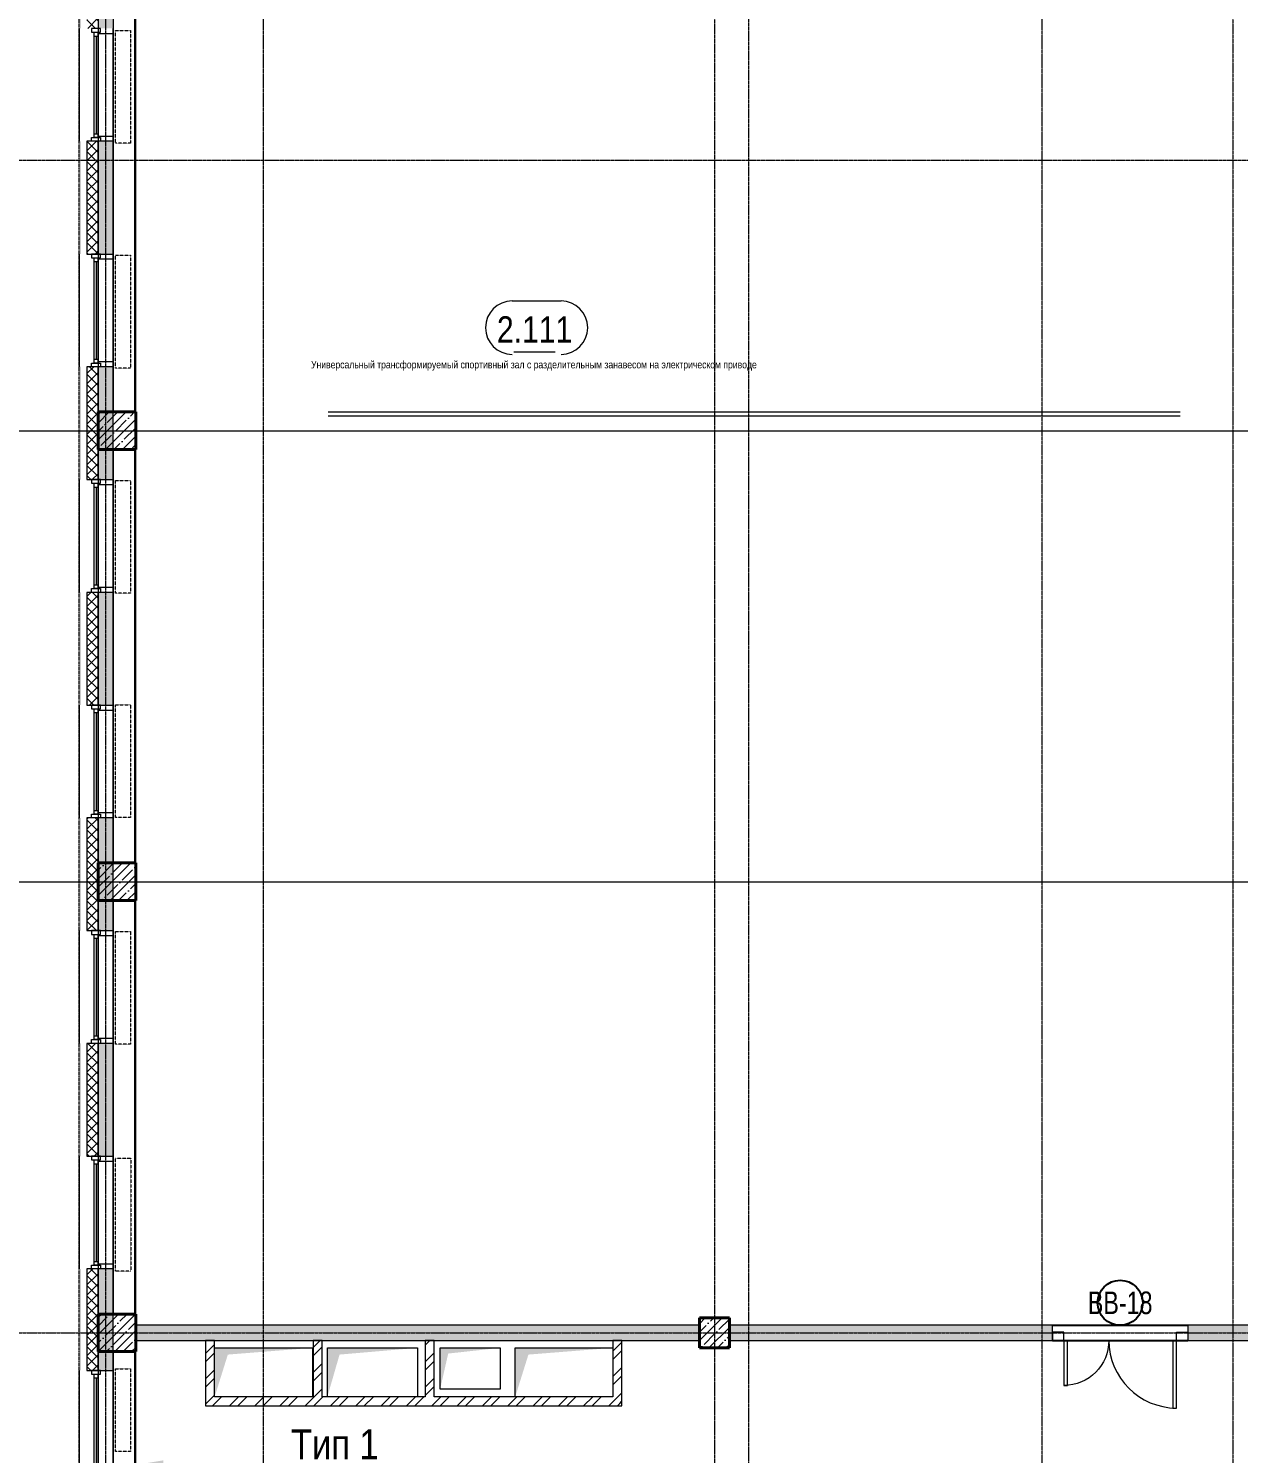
# Model space of a CAD drawing. Header units: millimetres. Extents: x -65509 to 912790, y 446 to 713294.
# Drawn here: x 178668 to 194770, y 229770 to 248725 of the extents above; entities that cross this region are included whole.
import ezdxf
from ezdxf import colors
from ezdxf.entities.mleader import LeaderData, LeaderLine
from ezdxf.enums import TextEntityAlignment as Align
from ezdxf.math import Vec2, Vec3

# ---------------------------------------------------------------- set-up
doc = ezdxf.new("R2010")
doc.units = ezdxf.units.MM
for name, pattern in [('CENTER2', [28.575, 19.05, -3.175, 3.175, -3.175]), ('DASHED', [19.05, 12.7, -6.35]), ('HIDDEN', [9.525, 6.35, -3.175]), ('HIDDEN2', [4.7625, 3.175, -1.5875])]:
    doc.linetypes.add(name, pattern=pattern)
doc.layers.get('Defpoints').update_dxf_attribs({"color": 250})
for name, color, linetype, lineweight in [('A-Wall_Материал_Газоблок_Контур', 250, 'Continuous', 0), ('АР_Area', 250, 'Continuous', 5), ('АР_Витраж марка', 250, 'Continuous', 9), ('АР_Двери_витраж', 250, 'Continuous', 9), ('АР_Колонны', 250, 'Continuous', 30), ('АР_Окна', 250, 'Continuous', 5), ('АР_Стены ЖБ', 250, 'Continuous', 35), ('АР_Стены кирпич', 250, 'Continuous', 20), ('АР_Стены ПЕНОблок', 250, 'Continuous', 20), ('АР_Утеплитель', 250, 'Continuous', 0), ('АР_Штриховка', 250, 'Continuous', 0), ('Зашивка радиаторов тип 5 (спорт желтый)', 250, 'Continuous', 25), ('КМ_Фахверки', 250, 'Continuous', 25), ('ОВ_Шахты', 250, 'Continuous', 5), ('Размеры зашивки ГКЛ', 250, 'Continuous', 0), ('РД_Оси_100', 250, 'Continuous', 0), ('РД_проем_инж перемыч_фахверк', 250, 'Continuous', 18), ('ТХ_Оборудование', 250, 'Continuous', 9)]:
    doc.layers.add(name, color=color, linetype=linetype, lineweight=lineweight)
doc.layers.add('АР_Делит', color=250, linetype='Continuous', lineweight=0, plot=False)
doc.layers.add('РД_Проем', color=250, linetype='Continuous', lineweight=0, plot=False)
doc.layers.add('АР_Отопительные приборы', color=1, linetype='HIDDEN2', lineweight=0, true_color=0xff0000)
doc.layers.add('Зашивка радиаторов тип 1 (фанера и МДФ)', color=7, linetype='Continuous', lineweight=0, true_color=0x000085)
doc.layers.add('РД_Витраж_вн', color=250, linetype='Continuous')
doc.styles.add('Arial_09', font='ARIALN.TTF', dxfattribs={"width": 0.9})
doc.styles.add('style1', font='ARIALN.TTF')
pattern_1 = [(45, (142195.16, 127275.07), (-112.2532, 112.2532), []), (45, (142307.41, 127275.07), (-112.2532, 112.2532), [198.4375, -39.6875, 0, -39.6875])]
pattern_2 = [(95, (142195.16, 127275.07), (140.09465, 117.55338), [19.05, -209.55]), (40, (142195.16, 127275.07), (-160.01845, 110.17673), [15.24, -167.64058]), (145.45144, (142206.83, 127284.87), (-19.9238, 227.7301), [16.19, -178.09024]), (91.1842, (142159.24, 127311), (221.41024, 161.9534), [28.575, -314.325]), (141.63556, (142177.7, 127324.5), (-7.0866, 342.82676), [24.285, -267.1356]), (36.18415, (142159.24, 127311), (-7.0866, 342.82676), [22.85997, -251.4597]), (66, (142186.18, 127319.97), (179.51998, 34.89515), [19.05, -209.55]), (11, (142186.18, 127319.97), (-86.53993, 173.9412), [15.24, -167.64]), (116.45145, (142201.14, 127322.88), (92.98005, 208.83634), [16.19, -178.08994]), (82.5, (142195.16, 127275.07), (-57.60547, 61.973414), [0, -165.608, 0, -170.18, 0, -168.275]), (52.5, (142195.16, 127275.07), (-23.58973, 118.087), [0, -97.028, 0, -161.798, 0, -64.135]), (12.5, (142155.105, 127235.02), (99.927863, 91.826196), [0, -63.5, 0, -198.12, 0, -262.89]), (2.5, (142137.14, 127217.06), (86.7639, 122.72239), [0, -82.55, 0, -131.572, 0, -186.69])]
pattern_3 = [(45, (142195.16, 127275.07), (-168.3798, 168.3798), []), (45, (142307.4, 127275.07), (-168.3798, 168.3798), [])]

# ---------------------------------------------------------------- blocks, each defined once
blk = doc.blocks.new('СОШ_2200_АР_ОСИ_М100_28.05.24')
at = {"layer": 'АР_Делит', "color": 5, "linetype": 'DASHED'}
blk.add_lwpolyline([(37145, 100855), (37145, 129155), (72745, 129155), (72745, 135155), (114955, 135155), (114955, -355)], dxfattribs=at)
at = {"layer": 'РД_Оси_100', "linetype": 'CENTER2'}
for p, q in [((37500, -6155), (37500, 139938.679)), ((49960, -6155), (49960, 139938.679)), ((-5954.958, 119700), (119910, 119700)), ((-5954.958, 116100), (119910, 116100)), ((35037.55, 116100), (119910, 116100)), ((-5954.958, 110100), (119910, 110100)), ((35037.55, 110100), (119910, 110100)), ((-5954.958, 104100), (119910, 104100))]:
    blk.add_line(p, q, dxfattribs=at)
at = {"layer": 'РД_Оси_100', "color": 1, "linetype": 'CENTER2'}
blk.add_line((39600, -6155), (39600, 139938.679), dxfattribs=at)
at = {"layer": 'РД_Оси_100', "linetype": 'CENTER2'}
for points in [[(45530, 139938.679), (45600, 139538.679), (45600, -6163.457)], [(46060, -6163.105), (46060, 139538.679), (46130, 139938.679)], [(52500, 139938.679), (52500, -5755), (52358.276, -6155)]]:
    blk.add_lwpolyline(points, dxfattribs=at)
blk = doc.blocks.new('otv')
at = {"linetype": 'Continuous'}
blk.add_lwpolyline([(0, -1), (0, 0), (1, 0), (1, -1)], close=True, dxfattribs=at)
blk.add_solid([(0, -1), (0, 0), (0.135, -0.137), (1, 0)], dxfattribs=at)
blk = doc.blocks.new('MOK-МаркаПом_овал_ареал')
for p, q in [((-2.99, 3.76), (3.52, 3.76)), ((-2.75, -3), (2.75, -3))]:
    blk.add_line(p, q)
for centre, radius, start, end in [((-2.99, 0.21), 3.55, 90, 270), ((3.52, 0.21), 3.55, 270, 90), ((-7.41, 0), 7.16, 0, 0.001)]:
    blk.add_arc(centre, radius, start, end)
at = {"color": 0, "style": 'style1'}
blk.add_attdef('АР-ПОМЕЩЕНИЕ:НОМЕР', text='', height=3, dxfattribs=at).set_placement((0.26, 0), align=Align.MIDDLE)
blk = doc.blocks.new('МаркаВитража1')
at = {"layer": 'Defpoints'}
blk.add_circle((0, 0), 3, dxfattribs=at)
at = {"color": 0, "linetype": 'ByBlock', "lineweight": -2, "style": 'Arial_09', "width": 0.9}
blk.add_attdef('АР-ОКНО:НАИМЕНОВАНИЕ', text='', height=3, dxfattribs=at).set_placement((0, 0), align=Align.MIDDLE)

msp = doc.modelspace()

# ---------------------------------------------------------------- hatches: boundary and pattern name
at = {"layer": 'АР_Штриховка', "linetype": 'Continuous', "lineweight": 0}
h = msp.add_hatch(dxfattribs=at)
h.set_pattern_fill('_U', color=256, style=0, pattern_type=0)
h.set_pattern_definition([(360, (142195.1574, 127275.0729), (-4e-17, 1), [])])
h.paths.add_polyline_path([(179340.157, 228325.073), (179365.157, 228325.073), (179365.157, 228475.073), (179340.157, 228475.073)], flags=0)
h.paths.add_polyline_path([(179340.157, 230875.073), (179365.157, 230875.073), (179365.157, 232225.073), (179340.157, 232225.073)], flags=0)
h.paths.add_polyline_path([(179340.157, 233725.073), (179365.157, 233725.073), (179365.157, 235225.073), (179340.157, 235225.073)], flags=0)
h.paths.add_polyline_path([(179340.157, 236725.073), (179365.157, 236725.073), (179365.157, 238225.073), (179340.157, 238225.073)], flags=0)
h.paths.add_polyline_path([(179340.157, 239725.073), (179365.157, 239725.073), (179365.157, 241225.073), (179340.157, 241225.073)], flags=0)
h.paths.add_polyline_path([(179340.157, 242725.073), (179365.157, 242725.073), (179365.157, 244225.073), (179340.157, 244225.073)], flags=0)
h.paths.add_polyline_path([(179340.157, 245725.073), (179365.157, 245725.073), (179365.157, 247225.073), (179340.157, 247225.073)], flags=0)
h.paths.add_polyline_path([(179340.157, 248725.073), (179365.157, 248725.073), (179365.157, 250225.073), (179340.157, 250225.073)], flags=0)
h.paths.add_polyline_path([(179340.157, 251725.073), (179365.157, 251725.073), (179365.157, 253225.073), (179340.157, 253225.073)], flags=0)
h.paths.add_polyline_path([(179340.157, 254725.073), (179365.157, 254725.073), (179365.157, 255675.073), (179340.157, 255675.073)], flags=0)
h = msp.add_hatch(dxfattribs=at)
h.set_pattern_fill('ANSI37', color=256, scale=30, style=0)
h.set_pattern_definition([(45, (142195.16, 127275.07), (-67.35192, 67.35192), []), (135, (142195.16, 127275.07), (-67.35192, -67.35192), [])])
h.paths.add_polyline_path([(179445.157, 228325.073), (179595.157, 228325.073), (179595.157, 228475.073), (179445.157, 228475.073)], flags=0)
h.paths.add_polyline_path([(179445.157, 230875.073), (179595.157, 230875.073), (179595.157, 232225.073), (179445.157, 232225.073)], flags=0)
h.paths.add_polyline_path([(179445.157, 233725.073), (179595.157, 233725.073), (179595.157, 235225.073), (179445.157, 235225.073)], flags=0)
h.paths.add_polyline_path([(179445.157, 236725.073), (179595.157, 236725.073), (179595.157, 238225.073), (179445.157, 238225.073)], flags=0)
h.paths.add_polyline_path([(179445.157, 239725.073), (179595.157, 239725.073), (179595.157, 241225.073), (179445.157, 241225.073)], flags=0)
h.paths.add_polyline_path([(179445.157, 242725.073), (179595.157, 242725.073), (179595.157, 244225.073), (179445.157, 244225.073)], flags=0)
h.paths.add_polyline_path([(179445.157, 245725.073), (179595.157, 245725.073), (179595.157, 247225.073), (179445.157, 247225.073)], flags=0)
h.paths.add_polyline_path([(179445.157, 248725.073), (179595.157, 248725.073), (179595.157, 250225.073), (179445.157, 250225.073)], flags=0)
h.paths.add_polyline_path([(179445.157, 251725.073), (179595.157, 251725.073), (179595.157, 253225.073), (179445.157, 253225.073)], flags=0)
h.paths.add_polyline_path([(179445.157, 254725.073), (179595.157, 254725.073), (179595.157, 255675.073), (179445.157, 255675.073)], flags=0)
h = msp.add_hatch(dxfattribs=at)
h.set_pattern_fill('AR-CONC', color=256, style=0)
h.set_pattern_definition([(50, (142195.16, 127275.07), (182.18467, -15.93909), [19.05, -209.55]), (355, (142195.16, 127275.07), (-35.24342, 191.05685), [15.24, -167.64058]), (100.45144, (142210.34, 127273.74), (146.94125, 175.11775), [16.19, -178.09024]), (46.1842, (142195.16, 127325.87), (271.07904, -42.04233), [28.575, -314.325]), (96.63556, (142217.75, 127322.37), (237.40413, 247.4261), [24.285, -267.1356]), (351.18415, (142195.16, 127325.87), (237.40413, 247.4261), [22.85997, -251.45973]), (21, (142220.56, 127313.17), (151.61439, -102.2652), [19.05, -209.55]), (326, (142220.56, 127313.17), (61.80203, 184.18797), [15.24, -167.64]), (71.45145, (142233.2, 127304.65), (213.41642, 81.92277), [16.19, -178.08994]), (37.5, (142195.16, 127275.07), (3.088603, 84.55504), [0, -165.608, 0, -170.18, 0, -168.275]), (7.5, (142195.16, 127275.07), (66.81966, 100.180575), [0, -97.028, 0, -161.798, 0, -64.135]), (327.5, (142138.515, 127275.07), (135.590595, -5.728744), [0, -63.5, 0, -198.12, 0, -262.89]), (317.5, (142113.12, 127275.07), (148.12918, 25.42649), [0, -82.55, 0, -131.572, 0, -186.69])])
h.paths.add_polyline_path([(179595.157, 228325.073), (179795.157, 228325.073), (179795.157, 228475.073), (179595.157, 228475.073)], flags=0)
h.paths.add_polyline_path([(179595.157, 230875.073), (179795.157, 230875.073), (179795.157, 232225.073), (179595.157, 232225.073)], flags=0)
h.paths.add_polyline_path([(179595.157, 233725.073), (179795.157, 233725.073), (179795.157, 235225.073), (179595.157, 235225.073)], flags=0)
h.paths.add_polyline_path([(179595.157, 236725.073), (179795.157, 236725.073), (179795.157, 238225.073), (179595.157, 238225.073)], flags=0)
h.paths.add_polyline_path([(179595.157, 239725.073), (179795.157, 239725.073), (179795.157, 241225.073), (179595.157, 241225.073)], flags=0)
h.paths.add_polyline_path([(179595.157, 242725.073), (179795.157, 242725.073), (179795.157, 244225.073), (179595.157, 244225.073)], flags=0)
h.paths.add_polyline_path([(179595.157, 245725.073), (179795.157, 245725.073), (179795.157, 247225.073), (179595.157, 247225.073)], flags=0)
h.paths.add_polyline_path([(179595.157, 248725.073), (179795.157, 248725.073), (179795.157, 250225.073), (179595.157, 250225.073)], flags=0)
h.paths.add_polyline_path([(179595.157, 251725.073), (179795.157, 251725.073), (179795.157, 253225.073), (179595.157, 253225.073)], flags=0)
h.paths.add_polyline_path([(179595.157, 254725.073), (179795.157, 254725.073), (179795.157, 255675.073), (179595.157, 255675.073)], flags=0)
at = {"layer": 'АР_Штриховка', "linetype": 'Continuous', "lineweight": 5}
h = msp.add_hatch(dxfattribs=at)
h.set_pattern_fill('ANSI35', color=256, scale=25, style=0)
h.set_pattern_definition(pattern_1)
h.paths.add_polyline_path([(179595.157, 243125.073), (180095.157, 243125.073), (180095.157, 243625.073), (179595.157, 243625.073)], flags=0)
h = msp.add_hatch(dxfattribs=at)
h.set_pattern_fill('ANSI35', color=256, scale=25, style=0)
h.set_pattern_definition(pattern_1)
h.paths.add_polyline_path([(179595.157, 237125.073), (180095.157, 237125.073), (180095.157, 237625.073), (179595.157, 237625.073)], flags=0)
h = msp.add_hatch(dxfattribs=at)
h.set_pattern_fill('ANSI35', color=256, scale=25, style=0)
h.set_pattern_definition(pattern_1)
h.paths.add_polyline_path([(179595.157, 231125.073), (180095.157, 231125.073), (180095.157, 231625.073), (179595.157, 231625.073)], flags=0)
at = {"layer": 'АР_Штриховка', "linetype": 'Continuous', "lineweight": 0}
h = msp.add_hatch(dxfattribs=at)
h.set_pattern_fill('AR-CONC', color=256, angle=45, style=0)
h.set_pattern_definition(pattern_2)
h.paths.add_polyline_path([(187595.157, 231275.073), (187595.157, 231475.073), (180095.157, 231475.073), (180095.157, 231275.073)], flags=0)
at = {"layer": 'АР_Штриховка', "linetype": 'Continuous', "lineweight": 5}
h = msp.add_hatch(dxfattribs=at)
h.set_pattern_fill('ANSI35', color=256, scale=25, style=0)
h.set_pattern_definition(pattern_1)
h.paths.add_polyline_path([(187595.157, 231175.073), (187995.157, 231175.073), (187995.157, 231575.073), (187595.157, 231575.073)], flags=0)
at = {"layer": 'АР_Штриховка', "linetype": 'Continuous', "lineweight": 0}
h = msp.add_hatch(dxfattribs=at)
h.set_pattern_fill('AR-CONC', color=256, angle=45, style=0)
h.set_pattern_definition(pattern_2)
h.paths.add_polyline_path([(195095.157, 231275.073), (195095.157, 231475.073), (194095.158, 231475.073), (194095.158, 231275.073)], flags=0)
h.paths.add_polyline_path([(192295.157, 231275.073), (192295.157, 231475.073), (187995.157, 231475.073), (187995.157, 231275.073)], flags=0)
h = msp.add_hatch(dxfattribs=at)
h.set_pattern_fill('ANSI32', color=256, scale=25, style=0)
h.set_pattern_definition([(45, (142195.16, 127275.07), (-168.3798, 168.3798), []), (45, (142307.4, 127275.07), (-168.3798, 168.3798), [])])
h.paths.add_polyline_path([(181025.157, 230405.073), (181145.157, 230525.073), (181145.157, 231275.073), (181025.157, 231275.073)], flags=0)
h = msp.add_hatch(dxfattribs=at)
h.set_pattern_fill('ANSI32', color=256, scale=25, angle=-360, style=0)
h.set_pattern_definition(pattern_3)
h.paths.add_polyline_path([(182574.811, 231275.073), (182454.811, 231275.073), (182454.811, 230525.073), (182494.811, 230495.073), (182574.811, 230525.073)], flags=0)
h = msp.add_hatch(dxfattribs=at)
h.set_pattern_fill('ANSI32', color=256, scale=25, angle=-360, style=0)
h.set_pattern_definition(pattern_3)
h.paths.add_polyline_path([(184065.103, 231275.073), (183945.103, 231275.073), (183945.103, 230525.073), (183985.103, 230495.073), (184065.103, 230525.073)], flags=0)
h = msp.add_hatch(dxfattribs=at)
h.set_pattern_fill('ANSI32', color=256, scale=25, angle=-360, style=0)
h.set_pattern_definition(pattern_3)
h.paths.add_polyline_path([(186565.157, 231275.073), (186445.157, 231275.073), (186445.157, 230525.073), (186565.157, 230405.073)], flags=0)
h = msp.add_hatch(dxfattribs=at)
h.set_pattern_fill('ANSI32', color=256, scale=25, angle=-360, style=0)
h.set_pattern_definition([(45, (142195.16, 127275.07), (-168.3798, 168.3798), []), (45, (142307.4, 127275.07), (-168.3798, 168.3798), [])])
h.paths.add_polyline_path([(182454.811, 230405.073), (182494.811, 230495.073), (182454.811, 230525.073), (181145.157, 230525.073), (181025.157, 230405.073)], flags=0)
h.paths.add_polyline_path([(186565.157, 230405.073), (186445.157, 230525.073), (184065.103, 230525.073), (183985.103, 230495.073), (183945.103, 230405.073)], flags=0)
h.paths.add_polyline_path([(183945.103, 230405.073), (183985.103, 230495.073), (183945.103, 230525.073), (182574.811, 230525.073), (182494.811, 230495.073), (182454.811, 230405.073)], flags=0)

# ---------------------------------------------------------------- linework, layer by layer
at = {"layer": 'A-Wall_Материал_Газоблок_Контур', "linetype": 'Continuous', "lineweight": 0}
for p, q in [((179340.157, 248725.073), (179340.157, 247225.073)), ((179795.157, 247225.073), (179795.157, 248725.073)), ((179340.157, 245725.073), (179340.157, 244225.073)), ((179795.157, 244225.073), (179795.157, 245725.073)), ((179340.157, 242725.073), (179340.157, 241225.073)), ((179795.157, 241225.073), (179795.157, 242725.073)), ((179340.157, 239725.073), (179340.157, 238225.073)), ((179795.157, 238225.073), (179795.157, 239725.073)), ((179340.157, 236725.073), (179340.157, 235225.073)), ((179795.157, 235225.073), (179795.157, 236725.073)), ((179340.157, 233725.073), (179340.157, 232225.073)), ((179795.157, 232225.073), (179795.157, 233725.073)), ((179340.157, 230875.073), (179340.157, 228475.073)), ((179795.157, 228475.073), (179795.157, 230875.073))]:
    msp.add_line(p, q, dxfattribs=at)
at = {"layer": 'АР_Двери_витраж', "linetype": 'Continuous', "lineweight": 9}
for points in [[(192445.157, 231385.073), (192295.157, 231385.073), (192295.157, 231275.073), (192445.157, 231275.073)], [(192445.157, 230675.073), (192495.157, 230675.073), (192495.157, 231275.073), (192445.157, 231275.073)], [(193945.157, 231275.073), (193895.157, 231275.073), (193895.157, 230375.073), (193945.157, 230375.073)], [(193945.157, 231385.073), (194095.157, 231385.073), (194095.157, 231275.073), (193945.157, 231275.073)]]:
    msp.add_lwpolyline(points, close=True, dxfattribs=at)
at = {"layer": 'АР_Двери_витраж', "linetype": 'Continuous', "lineweight": 9, "extrusion": (0, 0, -1)}
msp.add_arc((-192445.157, 231275.073), 600, 180, 270, dxfattribs=at)
at = {"layer": 'АР_Двери_витраж', "linetype": 'Continuous', "lineweight": 9}
msp.add_arc((193945.157, 231275.073), 900, 180, 270, dxfattribs=at)
at = {"layer": 'АР_Колонны', "linetype": 'HIDDEN2', "lineweight": 25}
for p, q in [((179595.157, 243625.073), (180095.157, 243625.073)), ((179595.157, 243125.073), (179595.157, 243625.073)), ((180095.157, 243625.073), (180095.157, 243125.073)), ((180095.157, 243125.073), (179595.157, 243125.073)), ((179595.157, 237625.073), (180095.157, 237625.073)), ((179595.157, 237125.073), (179595.157, 237625.073)), ((180095.157, 237625.073), (180095.157, 237125.073)), ((180095.157, 237125.073), (179595.157, 237125.073)), ((179595.157, 231625.073), (180095.157, 231625.073)), ((179595.157, 231125.073), (179595.157, 231625.073)), ((180095.157, 231625.073), (180095.157, 231125.073)), ((187595.157, 231575.073), (187995.157, 231575.073)), ((187595.157, 231175.073), (187595.157, 231575.073)), ((187995.157, 231575.073), (187995.157, 231175.073)), ((180095.157, 231125.073), (179595.157, 231125.073)), ((187995.157, 231175.073), (187595.157, 231175.073))]:
    msp.add_line(p, q, dxfattribs=at)
at = {"layer": 'АР_Колонны', "linetype": 'Continuous', "lineweight": 35}
for p, q in [((179595.157, 243625.073), (180095.157, 243625.073)), ((179595.157, 243125.073), (179595.157, 243625.073)), ((180095.157, 243125.073), (180095.157, 243625.073)), ((179595.157, 243125.073), (180095.157, 243125.073)), ((179595.157, 237625.073), (180095.157, 237625.073)), ((179595.157, 237125.073), (179595.157, 237625.073)), ((180095.157, 237125.073), (180095.157, 237625.073)), ((179595.157, 237125.073), (180095.157, 237125.073)), ((179595.157, 231625.073), (180095.157, 231625.073)), ((179595.157, 231125.073), (179595.157, 231625.073)), ((180095.157, 231125.073), (180095.157, 231625.073)), ((187595.157, 231575.073), (187995.157, 231575.073)), ((187595.157, 231175.073), (187595.157, 231575.073)), ((187995.157, 231175.073), (187995.157, 231575.073)), ((179595.157, 231125.073), (180095.157, 231125.073)), ((187595.157, 231175.073), (187995.157, 231175.073))]:
    msp.add_line(p, q, dxfattribs=at)
at = {"layer": 'АР_Окна', "linetype": 'Continuous', "lineweight": 5}
for p, q in [((179340.157, 248725.073), (179340.157, 247225.073)), ((179795.157, 248725.073), (179795.157, 247225.073)), ((179542.657, 248625.073), (179592.657, 248625.073)), ((179567.657, 248625.073), (179567.657, 247325.073)), ((179542.657, 247325.073), (179592.657, 247325.073)), ((179340.157, 245725.073), (179340.157, 244225.073)), ((179795.157, 245725.073), (179795.157, 244225.073)), ((179542.657, 245625.073), (179592.657, 245625.073)), ((179567.657, 245625.073), (179567.657, 244325.073)), ((179542.657, 244325.073), (179592.657, 244325.073)), ((179340.157, 242725.073), (179340.157, 241225.073)), ((179542.657, 242625.073), (179592.657, 242625.073)), ((179567.657, 242625.073), (179567.657, 241325.073)), ((179795.157, 242725.073), (179795.157, 241225.073)), ((179542.657, 241325.073), (179592.657, 241325.073)), ((179340.157, 239725.073), (179340.157, 238225.073)), ((179542.657, 239625.073), (179592.657, 239625.073)), ((179567.657, 239625.073), (179567.657, 238325.073)), ((179795.157, 239725.073), (179795.157, 238225.073)), ((179542.657, 238325.073), (179592.657, 238325.073)), ((179340.157, 236725.073), (179340.157, 235225.073)), ((179542.657, 236625.073), (179592.657, 236625.073)), ((179567.657, 236625.073), (179567.657, 235325.073)), ((179795.157, 236725.073), (179795.157, 235225.073)), ((179542.657, 235325.073), (179592.657, 235325.073)), ((179340.157, 233725.073), (179340.157, 232225.073)), ((179795.157, 233725.073), (179795.157, 232225.073)), ((179542.657, 233625.073), (179592.657, 233625.073)), ((179567.657, 233625.073), (179567.657, 232325.073)), ((179542.657, 232325.073), (179592.657, 232325.073)), ((179340.157, 230875.073), (179340.157, 228475.073)), ((179795.157, 230875.073), (179795.157, 228475.073)), ((179542.657, 230775.073), (179592.657, 230775.073)), ((179567.657, 230775.073), (179567.657, 228575.073))]:
    msp.add_line(p, q, dxfattribs=at)
for points in [[(179627.657, 248675.073), (179627.657, 248725.073), (179507.657, 248725.073), (179507.657, 248675.073)], [(179542.657, 248675.073), (179592.657, 248675.073), (179592.657, 247275.073), (179542.657, 247275.073)], [(179627.657, 247275.073), (179627.657, 247225.073), (179507.657, 247225.073), (179507.657, 247275.073)], [(179627.657, 245675.073), (179627.657, 245725.073), (179507.657, 245725.073), (179507.657, 245675.073)], [(179542.657, 245675.073), (179592.657, 245675.073), (179592.657, 244275.073), (179542.657, 244275.073)], [(179627.657, 244275.073), (179627.657, 244225.073), (179507.657, 244225.073), (179507.657, 244275.073)], [(179627.657, 242675.073), (179627.657, 242725.073), (179507.657, 242725.073), (179507.657, 242675.073)], [(179542.657, 242675.073), (179592.657, 242675.073), (179592.657, 241275.073), (179542.657, 241275.073)], [(179627.657, 241275.073), (179627.657, 241225.073), (179507.657, 241225.073), (179507.657, 241275.073)], [(179627.657, 239675.073), (179627.657, 239725.073), (179507.657, 239725.073), (179507.657, 239675.073)], [(179542.657, 239675.073), (179592.657, 239675.073), (179592.657, 238275.073), (179542.657, 238275.073)], [(179627.657, 238275.073), (179627.657, 238225.073), (179507.657, 238225.073), (179507.657, 238275.073)], [(179627.657, 236675.073), (179627.657, 236725.073), (179507.657, 236725.073), (179507.657, 236675.073)], [(179542.657, 236675.073), (179592.657, 236675.073), (179592.657, 235275.073), (179542.657, 235275.073)], [(179627.657, 235275.073), (179627.657, 235225.073), (179507.657, 235225.073), (179507.657, 235275.073)], [(179627.657, 233675.073), (179627.657, 233725.073), (179507.657, 233725.073), (179507.657, 233675.073)], [(179542.657, 233675.073), (179592.657, 233675.073), (179592.657, 232275.073), (179542.657, 232275.073)], [(179627.657, 232275.073), (179627.657, 232225.073), (179507.657, 232225.073), (179507.657, 232275.073)], [(179627.657, 230825.073), (179627.657, 230875.073), (179507.657, 230875.073), (179507.657, 230825.073)], [(179542.657, 230825.073), (179592.657, 230825.073), (179592.657, 228525.073), (179542.657, 228525.073)]]:
    msp.add_lwpolyline(points, close=True, dxfattribs=at)
at = {"layer": 'АР_Отопительные приборы'}
for points in [[(179825.157, 248698.244), (180025.157, 248698.244), (180025.157, 247198.244), (179825.157, 247198.244)], [(179825.157, 245708.577), (180025.157, 245708.577), (180025.157, 244208.577), (179825.157, 244208.577)], [(179825.157, 242714.576), (180025.157, 242714.576), (180025.157, 241214.576), (179825.157, 241214.576)], [(179825.157, 239729.931), (180025.157, 239729.931), (180025.157, 238229.931), (179825.157, 238229.931)], [(179825.157, 236714.576), (180025.157, 236714.576), (180025.157, 235214.576), (179825.157, 235214.576)], [(179827.505, 233696.687), (180027.505, 233696.687), (180027.505, 232196.687), (179827.505, 232196.687)], [(179825.157, 230897.197), (180025.157, 230897.197), (180025.157, 229797.197), (179825.157, 229797.197)]]:
    msp.add_lwpolyline(points, close=True, dxfattribs=at)
at = {"layer": 'АР_Стены ЖБ', "linetype": 'Continuous', "lineweight": 40}
for p, q in [((180095.157, 243625.073), (179595.157, 243625.073)), ((179595.157, 243625.073), (179595.157, 243125.073)), ((180095.157, 243125.073), (180095.157, 243625.073)), ((179595.157, 243125.073), (180095.157, 243125.073)), ((180095.157, 237625.073), (179595.157, 237625.073)), ((179595.157, 237625.073), (179595.157, 237125.073)), ((180095.157, 237125.073), (180095.157, 237625.073)), ((179595.157, 237125.073), (180095.157, 237125.073)), ((180095.157, 231625.073), (179595.157, 231625.073)), ((179595.157, 231625.073), (179595.157, 231125.073)), ((180095.157, 231125.073), (180095.157, 231625.073)), ((187995.157, 231575.073), (187595.157, 231575.073)), ((187595.157, 231575.073), (187595.157, 231175.073)), ((187995.157, 231175.073), (187995.157, 231575.073)), ((179595.157, 231125.073), (180095.157, 231125.073)), ((187595.157, 231175.073), (187995.157, 231175.073))]:
    msp.add_line(p, q, dxfattribs=at)
at = {"layer": 'АР_Стены кирпич', "linetype": 'Continuous', "lineweight": 20}
for p, q in [((181145.157, 231275.073), (181025.157, 231275.073)), ((181025.157, 231275.073), (181025.157, 230405.073)), ((181145.157, 230525.073), (181145.157, 231275.073)), ((182574.811, 231275.073), (182454.811, 231275.073)), ((182454.811, 231275.073), (182454.811, 230525.073)), ((182574.811, 230525.073), (182574.811, 231275.073)), ((184065.103, 231275.073), (183945.103, 231275.073)), ((183945.103, 231275.073), (183945.103, 230525.073)), ((184065.103, 230525.073), (184065.103, 231275.073)), ((186565.157, 231275.073), (186445.157, 231275.073)), ((186445.157, 231275.073), (186445.157, 230525.073)), ((186565.157, 230405.073), (186565.157, 231275.073)), ((182454.811, 230525.073), (181145.157, 230525.073)), ((183945.103, 230525.073), (182574.811, 230525.073)), ((186445.157, 230525.073), (184065.103, 230525.073)), ((181025.157, 230405.073), (186565.157, 230405.073))]:
    msp.add_line(p, q, dxfattribs=at)
at = {"layer": 'АР_Стены ПЕНОблок', "linetype": 'Continuous', "lineweight": 20}
for p, q in [((179795.157, 247225.073), (179595.157, 247225.073)), ((179595.157, 247225.073), (179595.157, 245725.073)), ((179795.157, 245725.073), (179795.157, 247225.073)), ((179595.157, 245725.073), (179795.157, 245725.073)), ((179795.157, 244225.073), (179595.157, 244225.073)), ((179595.157, 244225.073), (179595.157, 242725.073)), ((179795.157, 242725.073), (179795.157, 244225.073)), ((179595.157, 242725.073), (179795.157, 242725.073)), ((179795.157, 241225.073), (179595.157, 241225.073)), ((179595.157, 241225.073), (179595.157, 239725.073)), ((179795.157, 239725.073), (179795.157, 241225.073)), ((179595.157, 239725.073), (179795.157, 239725.073)), ((179795.157, 238225.073), (179595.157, 238225.073)), ((179595.157, 238225.073), (179595.157, 236725.073)), ((179795.157, 236725.073), (179795.157, 238225.073)), ((179595.157, 236725.073), (179795.157, 236725.073)), ((179795.157, 235225.073), (179595.157, 235225.073)), ((179595.157, 235225.073), (179595.157, 233725.073)), ((179795.157, 233725.073), (179795.157, 235225.073)), ((179595.157, 233725.073), (179795.157, 233725.073)), ((179795.157, 232225.073), (179595.157, 232225.073)), ((179595.157, 232225.073), (179595.157, 230875.073)), ((179795.157, 230875.073), (179795.157, 232225.073)), ((187595.157, 231475.073), (180095.157, 231475.073)), ((180095.157, 231475.073), (180095.157, 231275.073)), ((187595.157, 231275.073), (187595.157, 231475.073)), ((192295.157, 231475.073), (187995.157, 231475.073)), ((187995.157, 231475.073), (187995.157, 231275.073)), ((192295.157, 231275.073), (192295.157, 231475.073)), ((195095.157, 231475.073), (194095.158, 231475.073)), ((194095.158, 231475.073), (194095.158, 231275.073)), ((180095.157, 231275.073), (187595.157, 231275.073)), ((187995.157, 231275.073), (192295.157, 231275.073)), ((194095.158, 231275.073), (195095.157, 231275.073)), ((179595.157, 230875.073), (179795.157, 230875.073))]:
    msp.add_line(p, q, dxfattribs=at)
at = {"layer": 'АР_Утеплитель', "linetype": 'Continuous', "lineweight": 0}
for p, q in [((179595.157, 247225.073), (179445.157, 247225.073)), ((179445.157, 247225.073), (179445.157, 245725.073)), ((179595.157, 245725.073), (179595.157, 247225.073)), ((179445.157, 245725.073), (179595.157, 245725.073)), ((179595.157, 244225.073), (179445.157, 244225.073)), ((179445.157, 244225.073), (179445.157, 242725.073)), ((179595.157, 242725.073), (179595.157, 244225.073)), ((179445.157, 242725.073), (179595.157, 242725.073)), ((179595.157, 241225.073), (179445.157, 241225.073)), ((179445.157, 241225.073), (179445.157, 239725.073)), ((179595.157, 239725.073), (179595.157, 241225.073)), ((179445.157, 239725.073), (179595.157, 239725.073)), ((179595.157, 238225.073), (179445.157, 238225.073)), ((179445.157, 238225.073), (179445.157, 236725.073)), ((179595.157, 236725.073), (179595.157, 238225.073)), ((179445.157, 236725.073), (179595.157, 236725.073)), ((179595.157, 235225.073), (179445.157, 235225.073)), ((179445.157, 235225.073), (179445.157, 233725.073)), ((179595.157, 233725.073), (179595.157, 235225.073)), ((179445.157, 233725.073), (179595.157, 233725.073)), ((179595.157, 232225.073), (179445.157, 232225.073)), ((179445.157, 232225.073), (179445.157, 230875.073)), ((179595.157, 230875.073), (179595.157, 232225.073)), ((179445.157, 230875.073), (179595.157, 230875.073))]:
    msp.add_line(p, q, dxfattribs=at)
at = {"layer": 'Зашивка радиаторов тип 1 (фанера и МДФ)', "linetype": 'Continuous', "lineweight": 0}
for p, q in [((179795.157, 231125.073), (180095.157, 231125.073)), ((179795.157, 231125.073), (179795.157, 228477.228)), ((180082.657, 228477.228), (180082.657, 231125.073)), ((180082.657, 231125.073), (180082.657, 228477.228)), ((180095.157, 228477.228), (180095.157, 231125.073))]:
    msp.add_line(p, q, dxfattribs=at)
at = {"layer": 'Зашивка радиаторов тип 5 (спорт желтый)', "linetype": 'Continuous', "lineweight": 0}
for p, q in [((179795.157, 249725.075), (179795.157, 243625.075)), ((180082.657, 243625.073), (180082.703, 249725.073)), ((180082.703, 249725.073), (180082.657, 243625.073)), ((180095.157, 243625.073), (180095.203, 249725.073)), ((179795.157, 243625.075), (180095.157, 243625.073)), ((179795.157, 243125.07), (180095.157, 243125.073)), ((179795.157, 243125.07), (179795.203, 237625.07)), ((180082.703, 237625.073), (180082.657, 243125.073)), ((180082.657, 243125.073), (180082.703, 237625.073)), ((180095.203, 237625.073), (180095.157, 243125.073)), ((179795.203, 237625.07), (180095.203, 237625.073)), ((179795.203, 237125.075), (179795.157, 231625.075)), ((179795.203, 237125.075), (180095.203, 237125.073)), ((180082.657, 231625.073), (180082.703, 237125.073)), ((180082.703, 237125.073), (180082.657, 231625.073)), ((180095.157, 231625.073), (180095.203, 237125.073)), ((179795.157, 231625.075), (180095.157, 231625.073))]:
    msp.add_line(p, q, dxfattribs=at)
at = {"layer": 'КМ_Фахверки', "lineweight": 5}
msp.add_lwpolyline([(212895.157, 195850.073), (236595.157, 195849.49), (236595.157, 127175.073), (256895.157, 127175.073), (256895.126, 262175.073), (215195.161, 262175.073), (215195.161, 256175.073), (179595.157, 256175.073), (179595.157, 227875.073), (142095.157, 227875.073), (142095.157, 140675.073), (169895.157, 140675.073), (169895.157, 153775.073), (162395.157, 153775.073), (162395.157, 195850.073), (187695.157, 195850.073), (187695.157, 127175.073), (225395.157, 127175.073), (225395.157, 140875.073), (207995.156, 140875.08), (207995.156, 195850.073), (212896.745, 195850.073)], dxfattribs=at)
at = {"layer": 'КМ_Фахверки', "lineweight": 20}
for points in [[(179795.157, 248655.073), (179595.157, 248655.073), (179595.157, 247295.073), (179795.157, 247295.073)], [(179795.157, 245655.073), (179595.157, 245655.073), (179595.157, 244295.073), (179795.157, 244295.073)], [(179795.157, 242655.073), (179595.157, 242655.073), (179595.157, 241295.073), (179795.157, 241295.073)], [(179795.157, 239655.073), (179595.157, 239655.073), (179595.157, 238295.073), (179795.157, 238295.073)], [(179795.157, 236655.073), (179595.157, 236655.073), (179595.157, 235295.073), (179795.157, 235295.073)], [(179795.157, 233655.073), (179595.157, 233655.073), (179595.157, 232295.073), (179795.157, 232295.073)]]:
    msp.add_lwpolyline(points, close=True, dxfattribs=at)
at = {"layer": 'РД_Витраж_вн', "linetype": 'Continuous', "lineweight": -3}
for p, q in [((192295.158, 231475.073), (194095.158, 231475.073)), ((192295.158, 231275.073), (194095.158, 231275.073))]:
    msp.add_line(p, q, dxfattribs=at)
at = {"layer": 'РД_Проем', "linetype": 'Continuous', "lineweight": 0}
for p, q in [((192295.158, 231475.073), (194095.158, 231475.073)), ((192295.158, 231275.073), (194095.158, 231275.073))]:
    msp.add_line(p, q, dxfattribs=at)
at = {"layer": 'РД_проем_инж перемыч_фахверк', "linetype": 'Continuous', "lineweight": 18}
for p, q in [((194095.157, 231475.073), (192295.157, 231475.073)), ((194095.157, 231275.073), (192295.157, 231275.073))]:
    msp.add_line(p, q, dxfattribs=at)
at = {"layer": 'ТХ_Оборудование', "linetype": 'HIDDEN'}
for p, q in [((182656.177, 243625.073), (193995.157, 243625.073)), ((182656.177, 243575.073), (193995.157, 243575.073))]:
    msp.add_line(p, q, dxfattribs=at)

# ---------------------------------------------------------------- block references
at = {"layer": 'АР_Area', "linetype": 'Continuous', "lineweight": 5}
ref = msp.add_blockref('MOK-МаркаПом_овал_ареал', (185402.991, 244724.456), dxfattribs=dict(at, xscale=100, yscale=100, zscale=100))
ref.add_attrib('АР-ПОМЕЩЕНИЕ:НОМЕР', '2.111', dxfattribs={"layer": '0', "color": 0, "height": 350, "style": 'style1'}).set_placement((185402.991, 244724.456), align=Align.MIDDLE)
ref.add_attrib('АР-ПОМЕЩЕНИЕ:НАИМЕНОВАНИЕ', 'Универсальный трансформируемый спортивный зал с разделительным занавесом на электрическом приводе', dxfattribs={"layer": 'Defpoints', "color": 2, "height": 100, "style": 'style1'}).set_placement((185393.575, 244243.063), align=Align.MIDDLE)
at = {"layer": 'АР_Витраж марка', "linetype": 'Continuous', "lineweight": 9, "xscale": 100, "yscale": 100, "zscale": 100}
msp.add_blockref('МаркаВитража1', (193195.158, 231775.073), dxfattribs=at).add_auto_attribs({'АР-ОКНО:НАИМЕНОВАНИЕ': 'ВВ-18'})
at = {"layer": 'ОВ_Шахты'}
for p, xscale, yscale in [((181145.157, 231175.073), 1300, 650), ((182645.155, 231175.073), 1200, 650), ((184145.155, 231175.073), 800, 550), ((185145.155, 231175.073), 1300, 650)]:
    msp.add_blockref('otv', p, dxfattribs=dict(at, xscale=xscale, yscale=yscale))
at = {"layer": 'РД_Оси_100'}
msp.add_blockref('СОШ_2200_АР_ОСИ_М100_28.05.24', (142195.157, 127275.073), dxfattribs=at)

# ---------------------------------------------------------------- leaders
at = {"layer": 'Размеры зашивки ГКЛ'}
ml = msp.add_multileader_mtext('Standard', dxfattribs=at)
ml.set_content('\\pxsm1;Тип 1 ', color=(0, 0, 138), style='style1')
ml.set_leader_properties(color=256, linetype='ByLayer', lineweight=9)
ml.build(insert=Vec2(0, 0))
ml.multileader.update_dxf_attribs({"has_dogleg": 0, "text_left_attachment_type": 6, "text_right_attachment_type": 6, "text_bottom_attachment_type": 10, "dogleg_length": 25, "arrow_head_size": 400})
ctx = ml.context
ctx.base_point, ctx.char_height, ctx.arrow_head_size, ctx.landing_gap_size, ctx.plane_origin = Vec3(182110.66, 229613.405), 400, 400, 50, Vec3(174267.42, 236583.97)
ctx.left_attachment, ctx.right_attachment, ctx.top_attachment = 6, 6, 10
notes = []
notes.append((ctx, [(0, (1, 1, 0), (182085.66, 229613.405), (1, 0), 25, [(1, [(180061.552, 229613.405)], 0, [])])]))
ctx.mtext.insert, ctx.mtext.width, ctx.mtext.defined_height, ctx.mtext.line_spacing_factor, ctx.mtext.flow_direction = Vec3(182160.66, 230093.405), 1668.44707, 600, 0.3, 5
for ctx, leaders in notes:
    for number, flags, end, landing, length, lines in leaders:
        leader = LeaderData()
        leader.index, (leader.has_last_leader_line, leader.has_dogleg_vector, leader.attachment_direction) = number, flags
        leader.last_leader_point, leader.dogleg_vector, leader.dogleg_length = Vec3(end), Vec3(landing), length
        for number, points, colour, breaks in lines:
            line = LeaderLine()
            line.index, line.vertices, line.color, line.breaks = number, Vec3.list(points), colors.encode_raw_color(colour), breaks
            leader.lines.append(line)
        ctx.leaders.append(leader)

doc.saveas('drawing.dxf')
